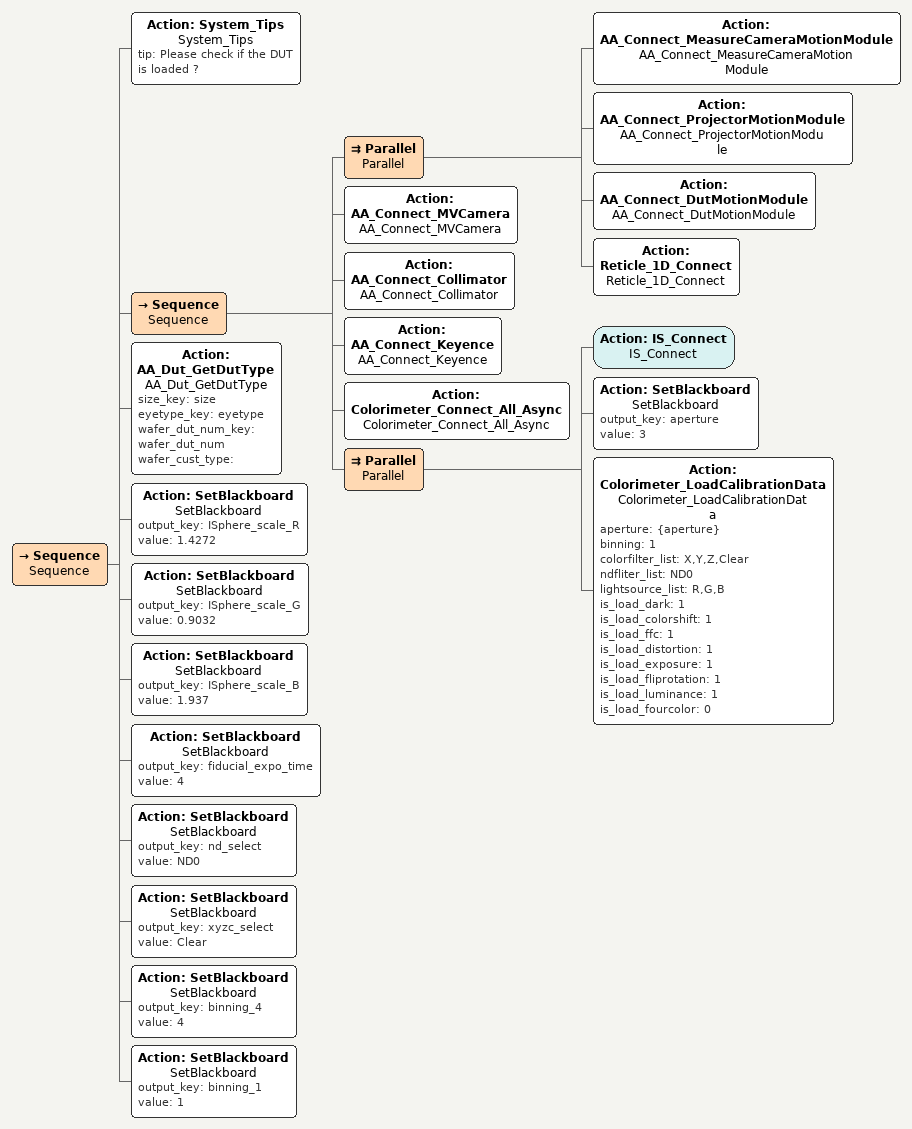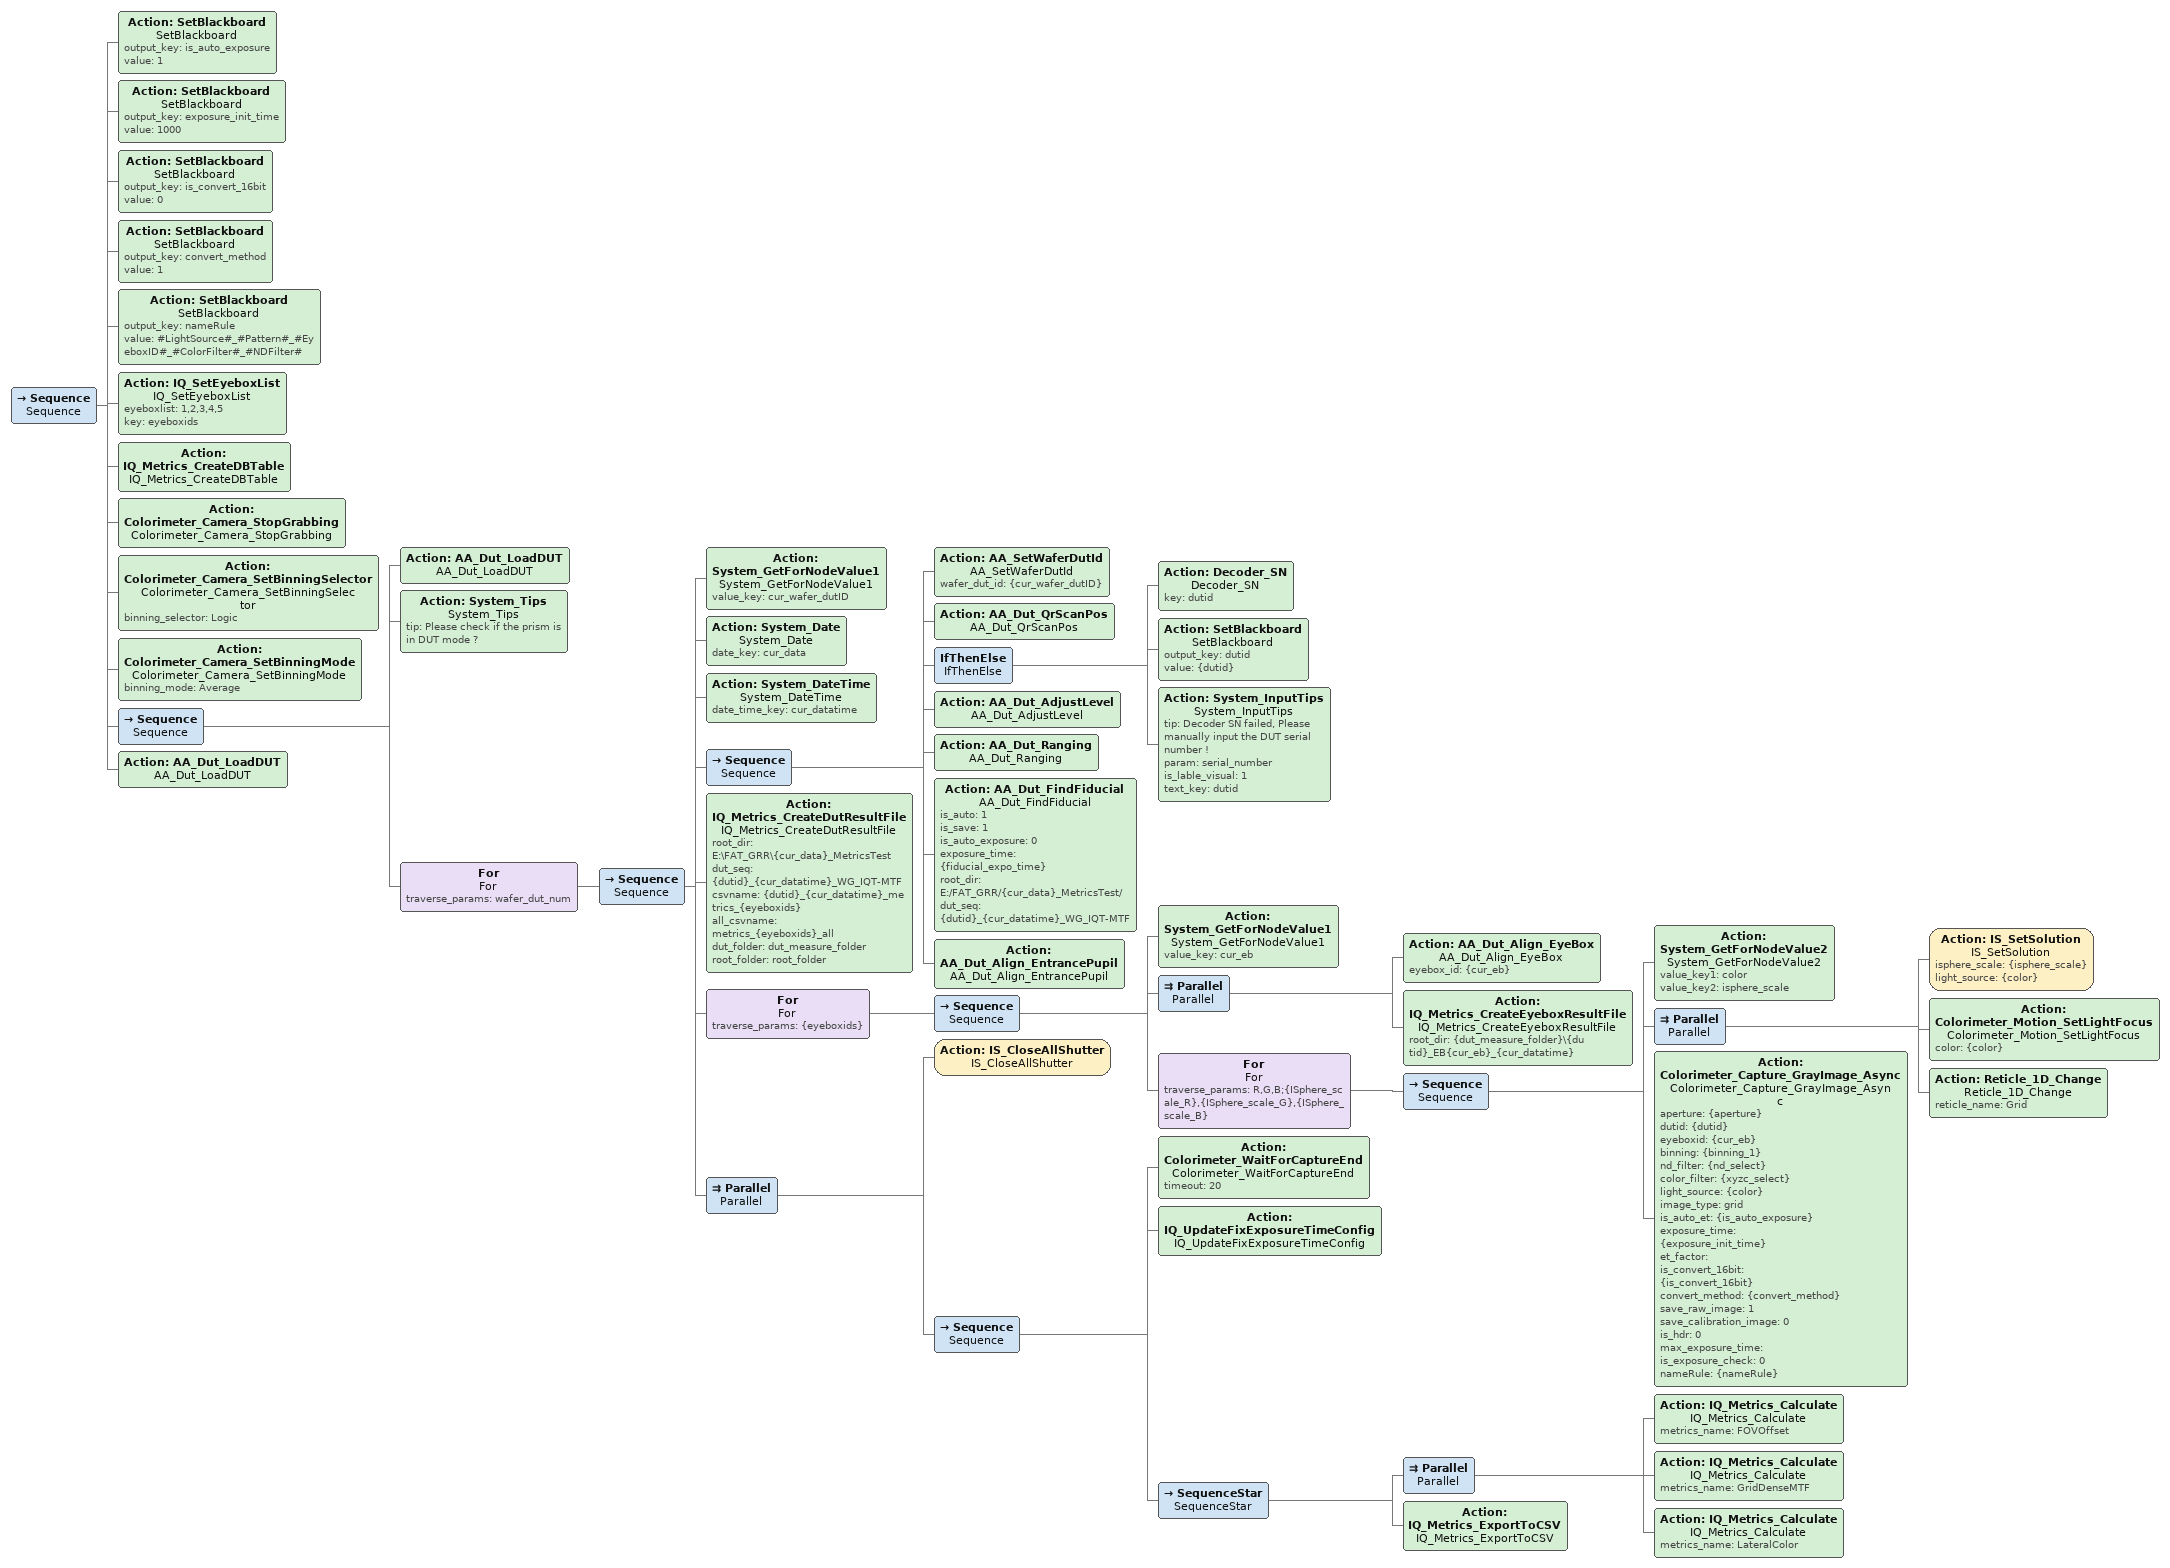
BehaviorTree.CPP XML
<Sequence name="Sequence">
 <!-- system init -->
 <Action name="System_Tips" ID="System_Tips" tip="Please check if the DUT is loaded ?"/>
 <!-- devices connect -->
 <Sequence name="Sequence">
  <Parallel name="Parallel">
   <Action name="AA_Connect_MeasureCameraMotionModule" ID="AA_Connect_MeasureCameraMotionModule"/>
   <Action name="AA_Connect_ProjectorMotionModule" ID="AA_Connect_ProjectorMotionModule"/>
   <Action name="AA_Connect_DutMotionModule" ID="AA_Connect_DutMotionModule"/>
   <Action name="Reticle_1D_Connect" ID="Reticle_1D_Connect"/>
  </Parallel>
  <Action name="AA_Connect_MVCamera" ID="AA_Connect_MVCamera"/>
  <Action name="AA_Connect_Collimator" ID="AA_Connect_Collimator"/>
  <Action name="AA_Connect_Keyence" ID="AA_Connect_Keyence"/>
  <Action name="Colorimeter_Connect_All_Async" ID="Colorimeter_Connect_All_Async"/>
  <Parallel name="Parallel">
   <!-- IS connect & colorimeter load -->
   <Action name="IS_Connect" ID="IS_Connect"/>
   <Action name="SetBlackboard" ID="SetBlackboard" output_key="aperture" value="3"/>
   <Action name="Colorimeter_LoadCalibrationData" ID="Colorimeter_LoadCalibrationData" aperture="{aperture}" binning="1" colorfilter_list="X,Y,Z,Clear" ndfliter_list="ND0" lightsource_list="R,G,B" is_load_dark="1" is_load_colorshift="1" is_load_ffc="1" is_load_distortion="1" is_load_exposure="1" is_load_fliprotation="1" is_load_luminance="1" is_load_fourcolor="0"/>
  </Parallel>
 </Sequence>
 <!-- alignment init -->
 <Action name="AA_Dut_GetDutType" ID="AA_Dut_GetDutType" size_key="size" eyetype_key="eyetype" wafer_dut_num_key="wafer_dut_num" wafer_cust_type=""/>
 <!-- blackboard init -->
 <Action name="SetBlackboard" ID="SetBlackboard" output_key="ISphere_scale_R" value="1.4272"/>
 <Action name="SetBlackboard" ID="SetBlackboard" output_key="ISphere_scale_G" value="0.9032"/>
 <Action name="SetBlackboard" ID="SetBlackboard" output_key="ISphere_scale_B" value="1.937"/>
 <Action name="SetBlackboard" ID="SetBlackboard" output_key="fiducial_expo_time" value="4"/>
 <Action name="SetBlackboard" ID="SetBlackboard" output_key="nd_select" value="ND0"/>
 <Action name="SetBlackboard" ID="SetBlackboard" output_key="xyzc_select" value="Clear"/>
 <Action name="SetBlackboard" ID="SetBlackboard" output_key="binning_4" value="4"/>
 <Action name="SetBlackboard" ID="SetBlackboard" output_key="binning_1" value="1"/>
</Sequence>

<Sequence name="Sequence">
 <Action name="SetBlackboard" ID="SetBlackboard" output_key="is_auto_exposure" value="1"/>
 <Action name="SetBlackboard" ID="SetBlackboard" output_key="exposure_init_time" value="1000"/>
 <Action name="SetBlackboard" ID="SetBlackboard" output_key="is_convert_16bit" value="0"/>
 <Action name="SetBlackboard" ID="SetBlackboard" output_key="convert_method" value="1"/>
 <Action name="SetBlackboard" ID="SetBlackboard" output_key="nameRule" value="#LightSource#_#Pattern#_#EyeboxID#_#ColorFilter#_#NDFilter#"/>
 <!-- IQ init -->
 <Action name="IQ_SetEyeboxList" ID="IQ_SetEyeboxList" eyeboxlist="1,2,3,4,5" key="eyeboxids"/>
 <Action name="IQ_Metrics_CreateDBTable" ID="IQ_Metrics_CreateDBTable"/>
 <Action name="Colorimeter_Camera_StopGrabbing" ID="Colorimeter_Camera_StopGrabbing"/>
 <Action name="Colorimeter_Camera_SetBinningSelector" ID="Colorimeter_Camera_SetBinningSelector" binning_selector="Logic"/>
 <Action name="Colorimeter_Camera_SetBinningMode" ID="Colorimeter_Camera_SetBinningMode" binning_mode="Average"/>
 <!-- alignment/ capture/ algo process -->
 <Sequence name="Sequence">
  <Action name="AA_Dut_LoadDUT" ID="AA_Dut_LoadDUT"/>
  <Action name="System_Tips" ID="System_Tips" tip="Please check if the prism is in DUT mode ?"/>
  <For name="For" traverse_params="wafer_dut_num">
   <Sequence name="Sequence">
    <Action name="System_GetForNodeValue1" ID="System_GetForNodeValue1" value_key="cur_wafer_dutID"/>
    <Action name="System_Date" ID="System_Date" date_key="cur_data"/>
    <Action name="System_DateTime" ID="System_DateTime" date_time_key="cur_datatime"/>
    <!-- alignment module -->
    <Sequence name="Sequence">
     <Action name="AA_SetWaferDutId" ID="AA_SetWaferDutId" wafer_dut_id="{cur_wafer_dutID}"/>
     <Action name="AA_Dut_QrScanPos" ID="AA_Dut_QrScanPos"/>
     <IfThenElse name="IfThenElse">
      <Action name="Decoder_SN" ID="Decoder_SN" key="dutid"/>
      <Action name="SetBlackboard" ID="SetBlackboard" output_key="dutid" value="{dutid}"/>
      <Action name="System_InputTips" ID="System_InputTips" tip="Decoder SN failed, Please manually input the DUT serial number !" param="serial_number" is_lable_visual="1" text_key="dutid"/>
     </IfThenElse>
     <Action name="AA_Dut_AdjustLevel" ID="AA_Dut_AdjustLevel"/>
     <Action name="AA_Dut_Ranging" ID="AA_Dut_Ranging"/>
     <Action name="AA_Dut_FindFiducial" ID="AA_Dut_FindFiducial" is_auto="1" is_save="1" is_auto_exposure="0" exposure_time="{fiducial_expo_time}" root_dir="E:/FAT_GRR/{cur_data}_MetricsTest/" dut_seq="{dutid}_{cur_datatime}_WG_IQT-MTF"/>
     <Action name="AA_Dut_Align_EntrancePupil" ID="AA_Dut_Align_EntrancePupil"/>
    </Sequence>
    <!-- define csv file & dut folder path -->
    <Action name="IQ_Metrics_CreateDutResultFile" ID="IQ_Metrics_CreateDutResultFile" root_dir="E:\FAT_GRR\{cur_data}_MetricsTest" dut_seq="{dutid}_{cur_datatime}_WG_IQT-MTF" csvname="{dutid}_{cur_datatime}_metrics_{eyeboxids}" all_csvname="metrics_{eyeboxids}_all" dut_folder="dut_measure_folder" root_folder="root_folder"/>
    <For name="For" traverse_params="{eyeboxids}">
     <Sequence name="Sequence">
      <Action name="System_GetForNodeValue1" ID="System_GetForNodeValue1" value_key="cur_eb"/>
      <Parallel name="Parallel">
       <Action name="AA_Dut_Align_EyeBox" ID="AA_Dut_Align_EyeBox" eyebox_id="{cur_eb}"/>
       <Action name="IQ_Metrics_CreateEyeboxResultFile" ID="IQ_Metrics_CreateEyeboxResultFile" root_dir="{dut_measure_folder}\{dutid}_EB{cur_eb}_{cur_datatime}"/>
      </Parallel>
      <!-- capture module -->
      <For name="For" traverse_params="R,G,B;{ISphere_scale_R},{ISphere_scale_G},{ISphere_scale_B}">
       <Sequence name="Sequence">
        <Action name="System_GetForNodeValue2" ID="System_GetForNodeValue2" value_key1="color" value_key2="isphere_scale"/>
        <Parallel name="Parallel">
         <Action name="IS_SetSolution" ID="IS_SetSolution" isphere_scale="{isphere_scale}" light_source="{color}"/>
         <Action name="Colorimeter_Motion_SetLightFocus" ID="Colorimeter_Motion_SetLightFocus" color="{color}"/>
         <Action name="Reticle_1D_Change" ID="Reticle_1D_Change" reticle_name="Grid"/>
        </Parallel>
        <!-- solid pattern (R&G&B) -->
        <!-- 0.5 Checker Pattern (R&G&B) -->
        <!-- 2 Checker Pattern (R&G&B) -->
        <!-- slanted edge Pattern (R&G&B) -->
        <!-- grid Pattern (R&G&B) -->
        <Action name="Colorimeter_Capture_GrayImage_Async" ID="Colorimeter_Capture_GrayImage_Async" aperture="{aperture}" dutid="{dutid}" eyeboxid="{cur_eb}" binning="{binning_1}" nd_filter="{nd_select}" color_filter="{xyzc_select}" light_source="{color}" image_type="grid" is_auto_et="{is_auto_exposure}" exposure_time="{exposure_init_time}" et_factor="" is_convert_16bit="{is_convert_16bit}" convert_method="{convert_method}" save_raw_image="1" save_calibration_image="0" is_hdr="0" max_exposure_time="" is_exposure_check="0" nameRule="{nameRule}"/>
       </Sequence>
      </For>
     </Sequence>
    </For>
    <!-- algo module -->
    <Parallel name="Parallel">
     <Action name="IS_CloseAllShutter" ID="IS_CloseAllShutter"/>
     <Sequence name="Sequence">
      <Action name="Colorimeter_WaitForCaptureEnd" ID="Colorimeter_WaitForCaptureEnd" timeout="20"/>
      <Action name="IQ_UpdateFixExposureTimeConfig" ID="IQ_UpdateFixExposureTimeConfig"/>
      <SequenceStar name="SequenceStar">
       <Parallel name="Parallel">
        <Action name="IQ_Metrics_Calculate" ID="IQ_Metrics_Calculate" metrics_name="FOVOffset"/>
        <Action name="IQ_Metrics_Calculate" ID="IQ_Metrics_Calculate" metrics_name="GridDenseMTF"/>
        <Action name="IQ_Metrics_Calculate" ID="IQ_Metrics_Calculate" metrics_name="LateralColor"/>
       </Parallel>
       <Action name="IQ_Metrics_ExportToCSV" ID="IQ_Metrics_ExportToCSV"/>
      </SequenceStar>
     </Sequence>
    </Parallel>
   </Sequence>
  </For>
 </Sequence>
 <Action name="AA_Dut_LoadDUT" ID="AA_Dut_LoadDUT"/>
</Sequence>
